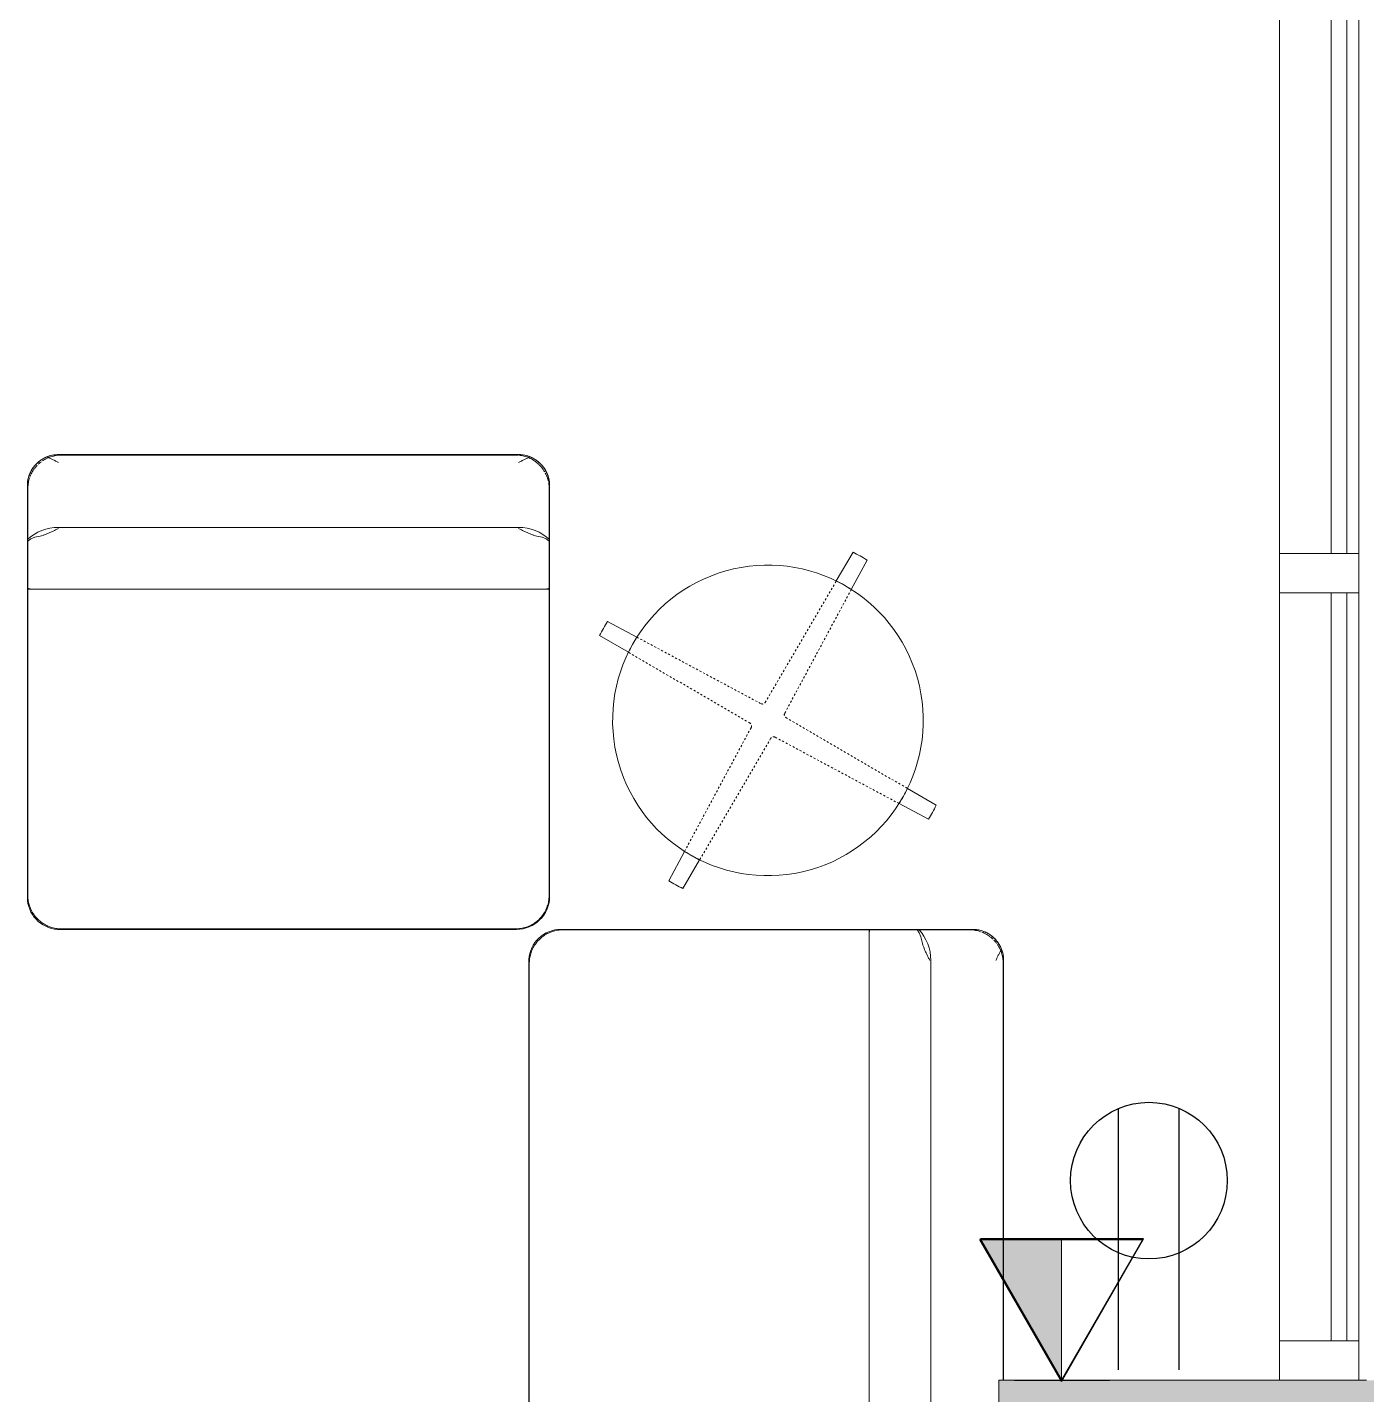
# Model space of a CAD drawing. Header units: inches. Extents: x -326 to 986, y -79 to 1436.
# Drawn here: x 596.8 to 681.4, y 234.6 to 321 of the extents above; entities that cross this region are included whole.
import ezdxf

# ---------------------------------------------------------------- set-up
doc = ezdxf.new("R2010")
doc.units = ezdxf.units.IN
doc.header["$MEASUREMENT"] = 0
doc.linetypes.add('Dash', pattern=[0.25, 0.125, -0.125])
for name, color, linetype, lineweight in [('A-ANNO-NOTE', 131, 'Continuous', 13), ('A-GLAZ-CURT', 52, 'Continuous', 9), ('A-GLAZ-CWMG', 51, 'Continuous', 9), ('A-WALL-PATT', 111, 'Continuous', 13), ('I-FURN', 30, 'Continuous', 9), ('I-FURN-HDLN', 30, 'Dash', 9), ('I-WALL', 2, 'Continuous', 13)]:
    doc.layers.add(name, color=color, linetype=linetype, lineweight=lineweight)

# ---------------------------------------------------------------- blocks, each defined once
blk = doc.blocks.new('Laura-Lounge_SQ_Seat-Davis_Furniture- - LA-1000-8595609-Level XX  POWER _ SIGNAL NEW')
at = {"layer": 'I-FURN'}
for p, q in [((28.495, 0), (1.968, 0)), ((28.495, 0), (1.968, 0)), ((1.324, -0.196), (1.247, -0.23)), ((28.495, 0), (1.968, 0)), ((28.495, -0.029), (2.148, -0.029)), ((0.079, -1.702), (0.069, -1.753)), ((0, -1.968), (0, -27.969)), ((0, -1.969), (0, -5.558)), ((0.032, -2.144), (0.032, -8.427)), ((32.94, -1.807), (32.931, -1.753)), ((32.952, -1.891), (32.946, -1.845)), ((32.966, -2.06), (32.961, -1.975)), ((32.967, -2.144), (32.966, -2.06)), ((32.967, -5.487), (32.967, -2.144)), ((33, -27.969), (33, -1.968)), ((33, -5.558), (33, -1.969)), ((1.968, -4.602), (31.032, -4.602)), ((0, -8.419), (0, -5.558)), ((32.967, -5.542), (32.967, -5.493)), ((32.967, -5.838), (32.967, -5.543)), ((32.967, -8.426), (32.967, -5.862)), ((33, -5.558), (33, -8.419)), ((0, -8.5), (33, -8.5)), ((0.032, -8.427), (0.032, -27.856)), ((32.685, -8.5), (0.315, -8.5)), ((32.967, -27.856), (32.967, -8.427)), ((1.914, -30), (30.914, -30)), ((2.148, -29.971), (30.852, -29.971))]:
    blk.add_line(p, q, dxfattribs=at)
at = {"layer": 'I-FURN', "flags": 128}
for points in [[(0.63, -0.67), (0.573, -0.732), (0.518, -0.796), (0.465, -0.863)], [(0.885, -0.447), (0.818, -0.499), (0.753, -0.554), (0.691, -0.611)], [(1.223, -0.242), (1.171, -0.268), (1.097, -0.308), (1.024, -0.352), (0.954, -0.398)], [(1.453, -0.146), (1.403, -0.164), (1.331, -0.193)], [(1.645, -0.089), (1.563, -0.111), (1.483, -0.136)], [(1.966, -0.037), (1.895, -0.044), (1.811, -0.056), (1.728, -0.071), (1.679, -0.082)], [(2.148, -0.029), (2.064, -0.03), (1.979, -0.035)], [(32.065, -0.411), (31.995, -0.364), (31.923, -0.32)], [(32.326, -0.627), (32.264, -0.569), (32.2, -0.514), (32.133, -0.461), (32.08, -0.422)], [(32.544, -0.874), (32.497, -0.814), (32.442, -0.749), (32.385, -0.687), (32.34, -0.64)], [(0.147, -1.457), (0.121, -1.538), (0.099, -1.619), (0.08, -1.698)], [(0.282, -1.147), (0.244, -1.223), (0.208, -1.299), (0.176, -1.378)], [(0.456, -0.874), (0.415, -0.931), (0.368, -1.001), (0.324, -1.073), (0.296, -1.123)], [(32.688, -1.093), (32.644, -1.02), (32.598, -0.95), (32.549, -0.881)], [(32.832, -1.399), (32.8, -1.32), (32.766, -1.243), (32.728, -1.167)], [(32.92, -1.7), (32.907, -1.641), (32.885, -1.56), (32.86, -1.479), (32.837, -1.413)], [(0.063, -1.785), (0.051, -1.868), (0.041, -1.952), (0.035, -2.037), (0.033, -2.121), (0.032, -2.144)], [(0, -5.558), (0.054, -5.44), (0.215, -5.328), (0.472, -5.228), (0.813, -5.147)], [(32.187, -5.147), (32.528, -5.228), (32.785, -5.328), (32.946, -5.44), (33, -5.558)], [(0.315, -8.5), (0.245, -8.498), (0.178, -8.492), (0.119, -8.482), (0.069, -8.469), (0.031, -8.454), (0.008, -8.437), (0, -8.419)], [(33, -8.419), (32.992, -8.437), (32.969, -8.454), (32.931, -8.469), (32.881, -8.482), (32.822, -8.492), (32.755, -8.498), (32.685, -8.5)], [(0.032, -27.856), (0.034, -27.94), (0.039, -28.025), (0.048, -28.109), (0.059, -28.193), (0.075, -28.276), (0.093, -28.359), (0.115, -28.44), (0.14, -28.521), (0.168, -28.601), (0.199, -28.68), (0.234, -28.757), (0.272, -28.833), (0.312, -28.907), (0.356, -28.98), (0.402, -29.05), (0.451, -29.119), (0.503, -29.186), (0.558, -29.251), (0.615, -29.313), (0.674, -29.373), (0.736, -29.431), (0.8, -29.486), (0.866, -29.539), (0.935, -29.589), (1.005, -29.636), (1.077, -29.68), (1.151, -29.722), (1.226, -29.76), (1.303, -29.795), (1.382, -29.828), (1.461, -29.857), (1.542, -29.883), (1.623, -29.905), (1.705, -29.925), (1.789, -29.941), (1.872, -29.953), (1.956, -29.963), (2.041, -29.969), (2.125, -29.971), (2.148, -29.971)], [(30.852, -29.971), (30.936, -29.97), (31.021, -29.965), (31.105, -29.956), (31.189, -29.944), (31.272, -29.929), (31.355, -29.911), (31.436, -29.889), (31.517, -29.864), (31.597, -29.836), (31.676, -29.804), (31.753, -29.77), (31.829, -29.732), (31.903, -29.692), (31.976, -29.648), (32.046, -29.602), (32.115, -29.553), (32.182, -29.501), (32.247, -29.446), (32.309, -29.389), (32.369, -29.33), (32.427, -29.268), (32.482, -29.204), (32.535, -29.137), (32.585, -29.069), (32.632, -28.999), (32.676, -28.927), (32.718, -28.853), (32.756, -28.777), (32.791, -28.701), (32.824, -28.622), (32.853, -28.543), (32.879, -28.462), (32.901, -28.381), (32.921, -28.298), (32.937, -28.215), (32.949, -28.132), (32.959, -28.048), (32.965, -27.963), (32.967, -27.879), (32.967, -27.856)]]:
    blk.add_lwpolyline(points, dxfattribs=at)
at = {"layer": 'I-FURN'}
for centre, radius, start, end in [((1.968, -1.968), 1.968, 90, 180), ((1.968, -1.969), 1.968, 134.13233, 145.97646), ((1.968, -1.969), 1.968, 122.34583, 131.51933), ((1.968, -1.969), 1.968, 119.88647, 122.30749), ((1.968, -1.969), 1.968, 116.61656, 118.57006), ((1.968, -1.969), 1.968, 112.41913, 116.61656), ((1.968, -1.969), 1.968, 105.95432, 111.12118), ((1.968, -1.969), 1.968, 98.50214, 103.7157), ((1.968, -1.969), 1.968, 92.13461, 98.47139), ((1.968, -1.969), 1.968, 90, 92.10984), ((31.032, -1.968), 1.968, 0, 57.89647), ((31.032, -1.969), 1.969, 48.48087, 57.65412), ((31.032, -1.969), 1.969, 34.0283, 45.87115), ((1.968, -7.51), 2.908, 90, 132.59679), ((31.032, -7.51), 2.908, 47.40399, 90), ((2.035, -27.969), 2.035, 180, 266.57718), ((30.914, -27.913), 2.087, 270, 358.46991)]:
    blk.add_arc(centre, radius, start, end, dxfattribs=at)
for points, knots in [([(1.223, -0.146), (1.116, -0.192), (0.965, -0.269), (0.787, -0.391), (0.665, -0.491), (0.554, -0.597), (0.421, -0.745), (0.281, -0.941), (0.154, -1.189), (0.035, -1.53), (0, -1.793), (0, -1.969)], [0, 0, 0, 0, 0.125, 0.1875, 0.25, 0.3125, 0.375, 0.5, 0.625, 0.75, 1, 1, 1, 1]), ([(31.405, -0.314), (31.343, -0.344), (31.219, -0.406), (31.094, -0.468), (31.032, -0.5)], [0.5021192, 0.5021192, 0.5021192, 0.5021192, 0.75, 1, 1, 1, 1]), ([(32.972, -1.639), (32.961, -1.574), (32.928, -1.423), (32.846, -1.189), (32.719, -0.941), (32.579, -0.745), (32.446, -0.597), (32.335, -0.491), (32.218, -0.396), (32.138, -0.338), (32.097, -0.313)], [0.1571807, 0.1571807, 0.1571807, 0.1571807, 0.25, 0.375, 0.5, 0.625, 0.6875, 0.75, 0.8125, 0.8663241, 0.8663241, 0.8663241, 0.8663241]), ([(32.685, -0.9), (32.715, -0.948), (32.772, -1.044), (32.844, -1.194), (32.902, -1.347), (32.944, -1.493), (32.963, -1.588), (32.971, -1.632)], [0, 0, 0, 0, 0.1428571, 0.2857143, 0.4285714, 0.5714286, 0.6919872, 0.6919872, 0.6919872, 0.6919872]), ([(33, -1.969), (33, -1.881), (32.993, -1.771), (32.976, -1.661), (32.972, -1.639)], [0, 0, 0, 0, 0.125, 0.1571807, 0.1571807, 0.1571807, 0.1571807]), ([(0.813, -5.147), (0.872, -5.135), (0.963, -5.112), (1.088, -5.07), (1.184, -5.033), (1.28, -4.994), (1.409, -4.937), (1.573, -4.861), (1.77, -4.763), (1.903, -4.697), (1.968, -4.663)], [0, 0, 0, 0, 0.166667, 0.25, 0.333333, 0.416667, 0.5, 0.666667, 0.833333, 1, 1, 1, 1]), ([(31.032, -4.663), (31.097, -4.697), (31.23, -4.763), (31.427, -4.861), (31.591, -4.937), (31.72, -4.994), (31.816, -5.033), (31.912, -5.07), (32.037, -5.112), (32.128, -5.135), (32.187, -5.147)], [0, 0, 0, 0, 0.166667, 0.333333, 0.5, 0.583333, 0.666667, 0.75, 0.833333, 1, 1, 1, 1])]:
    blk.add_open_spline(points, degree=3, knots=knots, dxfattribs=at)
for points in [[(1.223, -0.146), (1.284, -0.122), (1.407, -0.079), (1.593, -0.033), (1.78, -0.006), (1.906, 0), (1.968, 0)], [(1.968, -0.5), (1.906, -0.468), (1.78, -0.405), (1.593, -0.313), (1.407, -0.225), (1.284, -0.172), (1.223, -0.146)], [(0, -1.969), (0, -1.916), (0.004, -1.812), (0.023, -1.656), (0.054, -1.501), (0.098, -1.347), (0.156, -1.194), (0.228, -1.044), (0.285, -0.948), (0.315, -0.9)], [(32.975, -1.656), (32.992, -1.76), (33, -1.864), (33, -1.969)]]:
    blk.add_open_spline(points, degree=3, dxfattribs=at)
blk = doc.blocks.new('Laura-Lounge_SQ_Seat-Davis_Furniture- - LA-1000-V48-Level XX  POWER _ SIGNAL NEW')
at = {"layer": 'I-FURN'}
for p, q in [((31.032, 0), (1.968, 0)), ((31.032, 0), (1.968, 0)), ((1.324, -0.196), (1.247, -0.23)), ((31.032, 0), (1.968, 0)), ((30.852, -0.029), (2.148, -0.029)), ((31.774, -0.24), (31.697, -0.205)), ((0.079, -1.702), (0.069, -1.753)), ((0, -1.968), (0, -27.969)), ((0, -1.969), (0, -5.558)), ((0.032, -2.144), (0.032, -8.427)), ((32.967, -8.427), (32.967, -2.144)), ((33, -27.969), (33, -1.968)), ((33, -5.558), (33, -1.969)), ((1.968, -4.602), (31.032, -4.602)), ((0, -8.419), (0, -5.558)), ((33, -5.558), (33, -8.419)), ((0, -8.5), (33, -8.5)), ((0.032, -8.427), (0.032, -27.856)), ((32.685, -8.5), (0.315, -8.5)), ((32.967, -27.856), (32.967, -8.427)), ((1.914, -30), (30.914, -30)), ((2.148, -29.971), (30.852, -29.971))]:
    blk.add_line(p, q, dxfattribs=at)
at = {"layer": 'I-FURN', "flags": 128}
for points in [[(0.63, -0.67), (0.573, -0.732), (0.518, -0.796), (0.465, -0.863)], [(0.885, -0.447), (0.818, -0.499), (0.753, -0.554), (0.691, -0.611)], [(1.223, -0.242), (1.171, -0.268), (1.097, -0.308), (1.024, -0.352), (0.954, -0.398)], [(1.453, -0.146), (1.403, -0.164), (1.331, -0.193)], [(1.645, -0.089), (1.563, -0.111), (1.483, -0.136)], [(1.966, -0.037), (1.895, -0.044), (1.811, -0.056), (1.728, -0.071), (1.679, -0.082)], [(2.148, -0.029), (2.064, -0.03), (1.979, -0.035)], [(31.022, -0.036), (30.959, -0.031), (30.875, -0.029), (30.852, -0.029)], [(31.294, -0.075), (31.211, -0.059), (31.128, -0.047), (31.044, -0.037)], [(31.539, -0.143), (31.458, -0.117), (31.377, -0.095), (31.321, -0.082)], [(31.669, -0.193), (31.618, -0.172), (31.549, -0.147)], [(32.065, -0.411), (31.995, -0.364), (31.923, -0.32), (31.849, -0.278), (31.777, -0.242)], [(32.326, -0.627), (32.264, -0.569), (32.2, -0.514), (32.133, -0.461), (32.08, -0.422)], [(32.544, -0.874), (32.497, -0.814), (32.442, -0.749), (32.385, -0.687), (32.34, -0.64)], [(0.147, -1.457), (0.121, -1.538), (0.099, -1.619), (0.08, -1.698)], [(0.282, -1.147), (0.244, -1.223), (0.208, -1.299), (0.176, -1.378)], [(0.456, -0.874), (0.415, -0.931), (0.368, -1.001), (0.324, -1.073), (0.296, -1.123)], [(32.688, -1.093), (32.644, -1.02), (32.598, -0.95), (32.549, -0.881)], [(32.832, -1.399), (32.8, -1.32), (32.766, -1.243), (32.728, -1.167)], [(32.92, -1.7), (32.907, -1.641), (32.885, -1.56), (32.86, -1.479), (32.837, -1.413)], [(0.063, -1.785), (0.051, -1.868), (0.041, -1.952), (0.035, -2.037), (0.033, -2.121), (0.032, -2.144)], [(32.967, -2.144), (32.966, -2.06), (32.961, -1.975), (32.952, -1.891), (32.94, -1.807), (32.931, -1.753)], [(0, -5.558), (0.054, -5.44), (0.215, -5.328), (0.472, -5.228), (0.813, -5.147)], [(32.187, -5.147), (32.528, -5.228), (32.785, -5.328), (32.946, -5.44), (33, -5.558)], [(0.315, -8.5), (0.245, -8.498), (0.178, -8.492), (0.119, -8.482), (0.069, -8.469), (0.031, -8.454), (0.008, -8.437), (0, -8.419)], [(33, -8.419), (32.992, -8.437), (32.969, -8.454), (32.931, -8.469), (32.881, -8.482), (32.822, -8.492), (32.755, -8.498), (32.685, -8.5)], [(0.032, -27.856), (0.034, -27.94), (0.039, -28.025), (0.048, -28.109), (0.059, -28.193), (0.075, -28.276), (0.093, -28.359), (0.115, -28.44), (0.14, -28.521), (0.168, -28.601), (0.199, -28.68), (0.234, -28.757), (0.272, -28.833), (0.312, -28.907), (0.356, -28.98), (0.402, -29.05), (0.451, -29.119), (0.503, -29.186), (0.558, -29.251), (0.615, -29.313), (0.674, -29.373), (0.736, -29.431), (0.8, -29.486), (0.866, -29.539), (0.935, -29.589), (1.005, -29.636), (1.077, -29.68), (1.151, -29.722), (1.226, -29.76), (1.303, -29.795), (1.382, -29.828), (1.461, -29.857), (1.542, -29.883), (1.623, -29.905), (1.705, -29.925), (1.789, -29.941), (1.872, -29.953), (1.956, -29.963), (2.041, -29.969), (2.125, -29.971), (2.148, -29.971)], [(30.852, -29.971), (30.936, -29.97), (31.021, -29.965), (31.105, -29.956), (31.189, -29.944), (31.272, -29.929), (31.355, -29.911), (31.436, -29.889), (31.517, -29.864), (31.597, -29.836), (31.676, -29.804), (31.753, -29.77), (31.829, -29.732), (31.903, -29.692), (31.976, -29.648), (32.046, -29.602), (32.115, -29.553), (32.182, -29.501), (32.247, -29.446), (32.309, -29.389), (32.369, -29.33), (32.427, -29.268), (32.482, -29.204), (32.535, -29.137), (32.585, -29.069), (32.632, -28.999), (32.676, -28.927), (32.718, -28.853), (32.756, -28.777), (32.791, -28.701), (32.824, -28.622), (32.853, -28.543), (32.879, -28.462), (32.901, -28.381), (32.921, -28.298), (32.937, -28.215), (32.949, -28.132), (32.959, -28.048), (32.965, -27.963), (32.967, -27.879), (32.967, -27.856)]]:
    blk.add_lwpolyline(points, dxfattribs=at)
at = {"layer": 'I-FURN'}
for centre, radius, start, end in [((31.032, -1.969), 1.969, 87.89843, 90), ((1.968, -1.968), 1.968, 90, 180), ((1.968, -1.969), 1.968, 134.13233, 145.97646), ((1.968, -1.969), 1.968, 122.34583, 131.51933), ((1.968, -1.969), 1.968, 119.88647, 122.30749), ((1.968, -1.969), 1.968, 116.61656, 118.57006), ((1.968, -1.969), 1.968, 112.41913, 116.61656), ((1.968, -1.969), 1.968, 105.95432, 111.12118), ((1.968, -1.969), 1.968, 98.50214, 103.7157), ((1.968, -1.969), 1.968, 92.13461, 98.47139), ((1.968, -1.969), 1.968, 90, 92.10984), ((31.032, -1.968), 1.968, 360, 90), ((31.032, -1.969), 1.969, 81.54696, 87.89003), ((31.032, -1.969), 1.969, 76.28518, 81.5281), ((31.032, -1.969), 1.969, 68.88577, 74.04967), ((31.032, -1.969), 1.969, 63.38514, 67.58091), ((31.032, -1.969), 1.969, 61.43166, 63.38514), ((31.032, -1.969), 1.969, 57.69247, 60.11464), ((31.032, -1.969), 1.969, 48.48087, 57.65412), ((31.032, -1.969), 1.969, 34.0283, 45.87115), ((1.968, -7.51), 2.908, 90, 132.59679), ((31.032, -7.51), 2.908, 47.40399, 90), ((2.035, -27.969), 2.035, 180, 266.57718), ((30.914, -27.913), 2.087, 270, 358.46991)]:
    blk.add_arc(centre, radius, start, end, dxfattribs=at)
for points in [[(31.032, 0), (31.094, 0), (31.22, -0.006), (31.407, -0.033), (31.593, -0.079), (31.716, -0.122), (31.777, -0.146)], [(1.223, -0.146), (1.284, -0.122), (1.407, -0.079), (1.593, -0.033), (1.78, -0.006), (1.906, 0), (1.968, 0)], [(1.968, -0.5), (1.906, -0.468), (1.78, -0.405), (1.593, -0.313), (1.407, -0.225), (1.284, -0.172), (1.223, -0.146)], [(31.777, -0.146), (31.716, -0.172), (31.593, -0.225), (31.407, -0.313), (31.22, -0.405), (31.094, -0.468), (31.032, -0.5)], [(0, -1.969), (0, -1.916), (0.004, -1.812), (0.023, -1.656), (0.054, -1.501), (0.098, -1.347), (0.156, -1.194), (0.228, -1.044), (0.285, -0.948), (0.315, -0.9)]]:
    blk.add_open_spline(points, degree=3, dxfattribs=at)
for points, knots in [([(1.223, -0.146), (1.116, -0.192), (0.965, -0.269), (0.787, -0.391), (0.665, -0.491), (0.554, -0.597), (0.421, -0.745), (0.281, -0.941), (0.154, -1.189), (0.035, -1.53), (0, -1.793), (0, -1.969)], [0, 0, 0, 0, 0.125, 0.1875, 0.25, 0.3125, 0.375, 0.5, 0.625, 0.75, 1, 1, 1, 1]), ([(33, -1.969), (33, -1.881), (32.988, -1.706), (32.935, -1.445), (32.846, -1.189), (32.719, -0.941), (32.579, -0.745), (32.446, -0.597), (32.335, -0.491), (32.213, -0.391), (32.035, -0.269), (31.884, -0.192), (31.777, -0.146)], [0, 0, 0, 0, 0.125, 0.25, 0.375, 0.5, 0.625, 0.6875, 0.75, 0.8125, 0.875, 1, 1, 1, 1]), ([(32.685, -0.9), (32.715, -0.948), (32.772, -1.044), (32.844, -1.194), (32.902, -1.347), (32.975, -1.604), (33, -1.812), (33, -1.969)], [0, 0, 0, 0, 0.142857, 0.285714, 0.428571, 0.571429, 1, 1, 1, 1]), ([(0.813, -5.147), (0.872, -5.135), (0.963, -5.112), (1.088, -5.07), (1.184, -5.033), (1.28, -4.994), (1.409, -4.937), (1.573, -4.861), (1.77, -4.763), (1.903, -4.697), (1.968, -4.663)], [0, 0, 0, 0, 0.166667, 0.25, 0.333333, 0.416667, 0.5, 0.666667, 0.833333, 1, 1, 1, 1]), ([(31.032, -4.663), (31.097, -4.697), (31.23, -4.763), (31.427, -4.861), (31.591, -4.937), (31.72, -4.994), (31.816, -5.033), (31.912, -5.07), (32.037, -5.112), (32.128, -5.135), (32.187, -5.147)], [0, 0, 0, 0, 0.166667, 0.333333, 0.5, 0.583333, 0.666667, 0.75, 0.833333, 1, 1, 1, 1])]:
    blk.add_open_spline(points, degree=3, knots=knots, dxfattribs=at)
blk = doc.blocks.new('Table-Coffee-Teknion-BBCTC_Cosmos_Small-R2013 - 17 3_4_ High-8596606-Level XX  POWER _ SIGNAL NEW')
at = {"layer": 'I-FURN'}
for p, q in [((-6.537, 7.318), (-8.048, 8.779)), ((8.049, 8.778), (6.537, 7.318)), ((-8.768, 8.06), (-7.309, 6.546)), ((7.309, 6.546), (8.768, 8.06)), ((-7.309, -6.546), (-8.768, -8.06)), ((8.768, -8.06), (7.309, -6.547)), ((-8.049, -8.778), (-6.537, -7.318)), ((6.537, -7.318), (8.048, -8.779))]:
    blk.add_line(p, q, dxfattribs=at)
for radius, start, end in [(9.812, 360, 180), (11.91, 132.51297, 137.40798), (11.91, 42.59201, 47.48113), (9.812, 131.77054, 138.15192), (9.812, 131.77054, 138.15192), (9.812, 41.84806, 48.22366), (9.812, 41.84806, 48.22366), (9.812, 180, 360), (9.812, 221.84808, 228.22366), (9.812, 221.84808, 228.22366), (9.812, 311.77055, 318.18487), (9.812, 311.77055, 318.15144), (11.91, 222.59202, 227.48113), (11.91, 312.51297, 317.40786)]:
    blk.add_arc((0, 0), radius, start, end, dxfattribs=at)
at = {"layer": 'I-FURN-HDLN'}
for p, q in [((-6.537, 7.318), (-0.137, 1.134)), ((0.137, 1.134), (6.537, 7.318)), ((-1.134, 0.136), (-7.309, 6.546)), ((7.309, 6.546), (1.134, 0.136)), ((-7.309, -6.546), (-1.132, -0.135)), ((1.14, -0.143), (7.313, -6.542)), ((-0.137, -1.134), (-6.537, -7.318)), ((6.537, -7.318), (0.139, -1.136))]:
    blk.add_line(p, q, dxfattribs=at)
for centre, start, end in [((0, 1.289), 228.59572, 311.40428), ((-1.289, 0), 319.29793, 41.40428), ((1.289, 0), 138.6476, 223.97205), ((0, -1.289), 47.57352, 131.4196)]:
    blk.add_arc(centre, 0.206, start, end, dxfattribs=at)
blk = doc.blocks.new('System Panel - Glazed - Offset-8596695-Level XX  POWER _ SIGNAL NEW')
at = {"layer": 'A-GLAZ-CURT', "lineweight": 13}
for p, q in [((28.75, 1.75), (-28.75, 1.75)), ((-28.75, 1.75), (-28.75, 0.75)), ((28.75, 0.75), (28.75, 1.75)), ((-28.75, 0.75), (28.75, 0.75))]:
    blk.add_line(p, q, dxfattribs=at)
blk = doc.blocks.new('System Panel - Glazed - Offset-8596696-Level XX  POWER _ SIGNAL NEW')
at = {"layer": 'A-GLAZ-CURT', "lineweight": 13}
for p, q in [((23.625, 1.75), (-23.625, 1.75)), ((-23.625, 1.75), (-23.625, 0.75)), ((23.625, 0.75), (23.625, 1.75)), ((-23.625, 0.75), (23.625, 0.75))]:
    blk.add_line(p, q, dxfattribs=at)
blk = doc.blocks.new('Rectangular Mullion - 2_5_ x 5_ rectangular-V7-Level XX  POWER _ SIGNAL NEW')
at = {"layer": 'A-GLAZ-CWMG'}
for p, q in [((496.64, -13.966), (554.14, -13.966)), ((496.64, -18.966), (554.14, -18.966))]:
    blk.add_line(p, q, dxfattribs=at)
blk = doc.blocks.new('Rectangular Mullion - 2_5_ x 5_ rectangular-6977150-Level XX  POWER _ SIGNAL NEW')
at = {"layer": 'A-GLAZ-CWMG'}
for p, q in [((675.89, 238.034), (675.89, 285.284)), ((680.89, 238.034), (680.89, 285.284))]:
    blk.add_line(p, q, dxfattribs=at)
blk = doc.blocks.new('Rectangular Mullion - 2_5_ x 5_ rectangular-8596697-Level XX  POWER _ SIGNAL NEW')
at = {"layer": 'A-GLAZ-CWMG', "lineweight": 20}
for p, q in [((-2.5, 2.5), (0, 2.5)), ((-2.5, -2.5), (-2.5, 2.5)), ((0, 2.5), (0, -2.5)), ((0, -2.5), (-2.5, -2.5))]:
    blk.add_line(p, q, dxfattribs=at)
blk = doc.blocks.new('Rectangular Mullion - 2_5_ x 5_ rectangular-8596691-Level XX  POWER _ SIGNAL NEW')
at = {"layer": 'A-GLAZ-CWMG', "lineweight": 20}
for p, q in [((-1.25, 2.5), (1.25, 2.5)), ((-1.25, -2.5), (-1.25, 2.5)), ((1.25, 2.5), (1.25, -2.5)), ((1.25, -2.5), (-1.25, -2.5))]:
    blk.add_line(p, q, dxfattribs=at)

msp = doc.modelspace()

# ---------------------------------------------------------------- hatches: boundary and pattern name
at = {"layer": 'A-ANNO-NOTE', "lineweight": 9}
msp.add_hatch(color=256, dxfattribs=at).paths.add_polyline_path([(662.101, 235.466), (656.944, 244.399), (662.101, 244.399), (662.101, 242.056)], flags=0)
at = {"layer": 'A-WALL-PATT', "lineweight": 9}
msp.add_hatch(color=7, dxfattribs=at).paths.add_polyline_path([(660.14, 232.034), (660.14, 233.784), (733.241, 233.784), (731.491, 235.534), (658.14, 235.534), (658.14, 232.034)], flags=0)

# ---------------------------------------------------------------- linework, layer by layer
at = {"layer": 'A-ANNO-NOTE', "lineweight": 30}
for p, q in [((665.716, 236.187), (665.716, 252.714)), ((665.716, 236.187), (665.716, 252.714)), ((669.549, 236.187), (669.549, 252.714)), ((662.101, 235.466), (656.944, 244.399)), ((667.258, 244.399), (656.944, 244.399)), ((662.14, 235.534), (656.983, 244.466)), ((667.297, 244.466), (656.983, 244.466)), ((662.101, 235.466), (667.258, 244.399)), ((662.14, 235.534), (667.297, 244.466)), ((659.14, 235.534), (665.14, 235.534))]:
    msp.add_line(p, q, dxfattribs=at)
at = {"layer": 'A-ANNO-NOTE', "lineweight": 9}
for p, q in [((662.101, 235.466), (656.944, 244.399)), ((656.944, 244.399), (662.101, 244.399)), ((662.101, 244.399), (662.101, 235.466))]:
    msp.add_line(p, q, dxfattribs=at)
at = {"layer": 'A-ANNO-NOTE', "lineweight": 30}
msp.add_circle((667.632, 248.15), 4.95, dxfattribs=at)
at = {"layer": 'I-WALL', "color": 8, "lineweight": 20}
for p, q in [((681.39, 235.534), (658.14, 235.534)), ((658.14, 235.534), (658.14, 217.784))]:
    msp.add_line(p, q, dxfattribs=at)

# ---------------------------------------------------------------- block references
at = {"layer": 'A-GLAZ-CURT', "rotation": 269.9999999999999}
for name, p in [('System Panel - Glazed - Offset-8596695-Level XX  POWER _ SIGNAL NEW', (678.39, 316.534)), ('System Panel - Glazed - Offset-8596696-Level XX  POWER _ SIGNAL NEW', (678.39, 261.659))]:
    msp.add_blockref(name, p, dxfattribs=at)
at = {"layer": 'A-GLAZ-CWMG', "rotation": 90.00000000000001}
msp.add_blockref('Rectangular Mullion - 2_5_ x 5_ rectangular-V7-Level XX  POWER _ SIGNAL NEW', (661.924, -208.856), dxfattribs=at)
at = {"layer": 'A-GLAZ-CWMG', "extrusion": (0, 0, -1), "rotation": 270.0000000000001}
for name, p in [('Rectangular Mullion - 2_5_ x 5_ rectangular-8596691-Level XX  POWER _ SIGNAL NEW', (-678.39, 286.534)), ('Rectangular Mullion - 2_5_ x 5_ rectangular-8596697-Level XX  POWER _ SIGNAL NEW', (-678.39, 235.534))]:
    msp.add_blockref(name, p, dxfattribs=at)
at = {"layer": 'A-GLAZ-CWMG'}
msp.add_blockref('Rectangular Mullion - 2_5_ x 5_ rectangular-6977150-Level XX  POWER _ SIGNAL NEW', (0, 0), dxfattribs=at)
at = {"layer": 'I-FURN'}
msp.add_blockref('Laura-Lounge_SQ_Seat-Davis_Furniture- - LA-1000-V48-Level XX  POWER _ SIGNAL NEW', (596.767, 294.029), dxfattribs=at)
for name, p, rotation in [('Table-Coffee-Teknion-BBCTC_Cosmos_Small-R2013 - 17 3_4_ High-8596606-Level XX  POWER _ SIGNAL NEW', (643.561, 277.234), 285.754394494636), ('Laura-Lounge_SQ_Seat-Davis_Furniture- - LA-1000-8595609-Level XX  POWER _ SIGNAL NEW', (658.454, 264.029), 270.0000000000005)]:
    msp.add_blockref(name, p, dxfattribs=dict(at, rotation=rotation))

doc.saveas('drawing.dxf')
